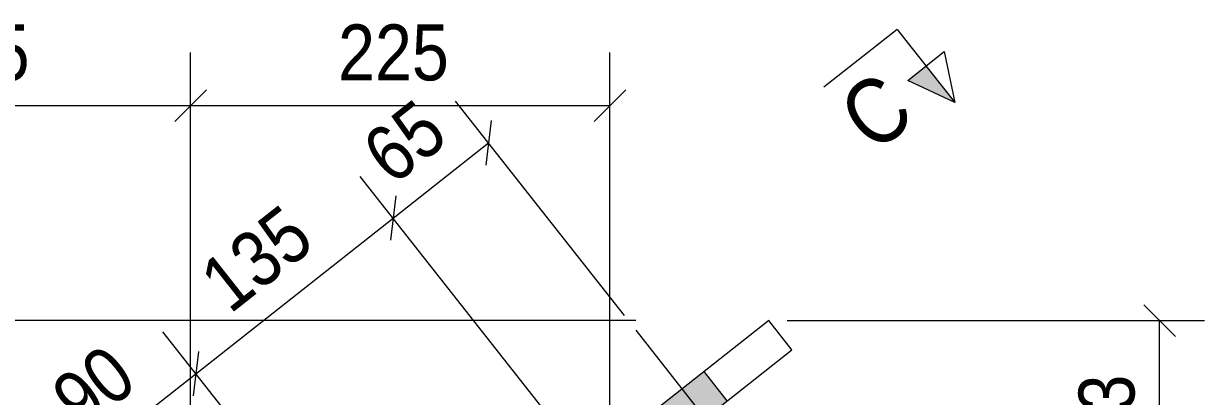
# Model space of a CAD drawing. Header units: millimetres. Extents: x 2 to 579, y 1 to 825.
# Drawn here: x 258.4 to 321.8, y 718.3 to 738.3 of the extents above; entities that cross this region are included whole.
import ezdxf

# ---------------------------------------------------------------- set-up
doc = ezdxf.new("R2010")
doc.units = ezdxf.units.MM
doc.linetypes.add('XKITLINE00', pattern=[0])
for name, color, linetype, lineweight in [('Bolt', 3, 'Continuous', 0), ('Dimensions', 7, 'Continuous', 0), ('Part', 2, 'Continuous', 0), ('Section', 6, 'Continuous', 0)]:
    doc.layers.add(name, color=color, linetype=linetype, lineweight=lineweight)
doc.styles.add('ARIAL', font='ARIAL.TTF')

# ---------------------------------------------------------------- blocks, each defined once
blk = doc.blocks.new('*A7')
at = {"layer": 'Bolt'}
blk.add_hatch(color=3, dxfattribs=at).paths.add_polyline_path([(293.842, 716.201), (292.604, 717.771), (294.96, 719.629), (296.198, 718.058)], flags=17)
blk.add_hatch(color=3, dxfattribs=at).paths.add_polyline_path([(293.842, 716.201), (292.604, 717.771), (294.96, 719.629), (296.198, 718.058)], flags=17)
at = {"layer": 'Bolt', "color": 3, "linetype": 'XKITLINE00', "lineweight": 0}
for p, q in [((296.258, 715.559), (291.306, 721.841)), ((296.258, 715.559), (291.306, 721.841)), ((296.198, 718.058), (294.96, 719.629)), ((296.198, 718.058), (294.96, 719.629))]:
    blk.add_line(p, q, dxfattribs=at)
blk = doc.blocks.new('*A11')
at = {"layer": 'Part', "color": 2, "linetype": 'XKITLINE00', "lineweight": 0}
for p, q in [((298.419, 722.356), (193.971, 640.015)), ((299.658, 720.785), (298.419, 722.356)), ((195.209, 638.444), (299.658, 720.785))]:
    blk.add_line(p, q, dxfattribs=at)
blk = doc.blocks.new('*A59')
at = {"layer": 'Dimensions', "color": 7, "linetype": 'XKITLINE00', "lineweight": 0}
for p, q in [((289.281, 713.878), (276.498, 730.094)), ((278.403, 729.047), (278.121, 726.664)), ((267.676, 719.51), (278.262, 727.856)), ((274.98, 710.245), (265.911, 721.748)), ((267.817, 720.702), (267.535, 718.318))]:
    blk.add_line(p, q, dxfattribs=at)
at = {"layer": 'Dimensions', "color": 3}
for p in [(278.262, 727.856), (267.676, 719.51)]:
    blk.add_point(p, dxfattribs=at)
at = {"layer": 'Dimensions', "color": 3, "style": 'ARIAL', "width": 0.85}
blk.add_text('135', height=3, rotation=38.25066, dxfattribs=at).set_placement((269.512, 722.677))
blk = doc.blocks.new('*A60')
at = {"layer": 'Dimensions', "color": 7, "linetype": 'XKITLINE00', "lineweight": 0}
for p, q in [((290.687, 722.627), (281.618, 734.13)), ((283.523, 733.084), (283.241, 730.7)), ((278.262, 727.856), (283.382, 731.892)), ((289.281, 713.878), (276.498, 730.094)), ((278.403, 729.047), (278.121, 726.664))]:
    blk.add_line(p, q, dxfattribs=at)
at = {"layer": 'Dimensions', "color": 3}
for p in [(283.382, 731.892), (278.262, 727.856)]:
    blk.add_point(p, dxfattribs=at)
at = {"layer": 'Dimensions', "color": 3, "style": 'ARIAL', "width": 0.85}
blk.add_text('65', height=3, rotation=38.25066, dxfattribs=at).set_placement((278.239, 729.556))
blk = doc.blocks.new('*A62')
at = {"layer": 'Dimensions', "color": 7, "linetype": 'XKITLINE00', "lineweight": 0}
for p, q in [((244.9, 678.617), (244.9, 736.744)), ((267.4, 696.355), (267.4, 736.744)), ((245.749, 734.742), (244.051, 733.045)), ((268.249, 734.742), (266.551, 733.045)), ((244.9, 733.894), (267.4, 733.894))]:
    blk.add_line(p, q, dxfattribs=at)
at = {"layer": 'Dimensions', "color": 3}
for p in [(244.9, 733.894), (267.4, 733.894)]:
    blk.add_point(p, dxfattribs=at)
at = {"layer": 'Dimensions', "color": 3, "style": 'ARIAL', "width": 0.85}
blk.add_text('225', height=3, dxfattribs=at).set_placement((252.812, 735.244))
blk = doc.blocks.new('*A63')
at = {"layer": 'Dimensions', "color": 7, "linetype": 'XKITLINE00', "lineweight": 0}
for p, q in [((267.4, 696.355), (267.4, 736.744)), ((289.9, 714.093), (289.9, 736.744)), ((268.249, 734.742), (266.551, 733.045)), ((290.749, 734.742), (289.051, 733.045)), ((267.4, 733.894), (289.9, 733.894))]:
    blk.add_line(p, q, dxfattribs=at)
at = {"layer": 'Dimensions', "color": 3}
for p in [(267.4, 733.894), (289.9, 733.894)]:
    blk.add_point(p, dxfattribs=at)
at = {"layer": 'Dimensions', "color": 3, "style": 'ARIAL', "width": 0.85}
blk.add_text('225', height=3, dxfattribs=at).set_placement((275.312, 735.244))
blk = doc.blocks.new('*A64')
at = {"layer": 'Dimensions', "color": 7, "linetype": 'XKITLINE00', "lineweight": 0}
blk.add_line((291.298, 722.356), (136.55, 722.356), dxfattribs=at)
blk = doc.blocks.new('*A67')
at = {"layer": 'Dimensions', "color": 7, "linetype": 'XKITLINE00', "lineweight": 0}
for p, q in [((318.551, 723.204), (320.249, 721.507)), ((299.419, 722.356), (321.8, 722.356)), ((319.4, 713.093), (319.4, 722.356)), ((318.551, 713.941), (320.249, 712.244)), ((290.9, 713.093), (321.8, 713.093))]:
    blk.add_line(p, q, dxfattribs=at)
at = {"layer": 'Dimensions', "color": 3}
for p in [(319.4, 722.356), (319.4, 713.093)]:
    blk.add_point(p, dxfattribs=at)
at = {"layer": 'Dimensions', "color": 3, "style": 'ARIAL', "width": 0.85}
blk.add_text('93', height=3, rotation=90.00021, dxfattribs=at).set_placement((318.05, 715.499))
blk = doc.blocks.new('*A92')
at = {"layer": 'Section'}
blk.add_hatch(color=3, dxfattribs=at).paths.add_polyline_path([(306.86, 736.014), (308.408, 734.05), (305.878, 735.24)], flags=17)
at = {"layer": 'Section', "color": 1, "linetype": 'XKITLINE00', "lineweight": 0}
for q in [(301.386, 734.881), (308.408, 734.05)]:
    blk.add_line((305.312, 737.977), q, dxfattribs=at)
at = {"layer": 'Section', "color": 3, "linetype": 'XKITLINE00', "lineweight": 0}
for p, q in [((305.878, 735.24), (307.842, 736.788)), ((307.842, 736.788), (308.408, 734.05)), ((308.408, 734.05), (305.878, 735.24))]:
    blk.add_line(p, q, dxfattribs=at)
at = {"layer": 'Section', "color": 7, "style": 'ARIAL', "width": 0.85}
blk.add_text('C', height=3.5, rotation=38.25066, dxfattribs=at).set_placement((304.077, 731.273))
blk = doc.blocks.new('*A95')
at = {"layer": 'Dimensions', "color": 7, "linetype": 'XKITLINE00', "lineweight": 0}
for p, q in [((274.98, 710.245), (265.911, 721.748)), ((267.817, 720.702), (267.535, 718.318)), ((260.608, 713.938), (267.676, 719.51)), ((267.912, 704.673), (258.844, 716.176)), ((260.749, 715.13), (260.467, 712.747))]:
    blk.add_line(p, q, dxfattribs=at)
at = {"layer": 'Dimensions', "color": 3}
for p in [(267.676, 719.51), (260.608, 713.938)]:
    blk.add_point(p, dxfattribs=at)
at = {"layer": 'Dimensions', "color": 3, "style": 'ARIAL', "width": 0.85}
blk.add_text('90', height=3, rotation=38.25066, dxfattribs=at).set_placement((261.559, 716.407))

msp = doc.modelspace()

# ---------------------------------------------------------------- block references
at = {"lineweight": 0}
for name in ['*A62', '*A63', '*A92', '*A60', '*A59', '*A64', '*A67', '*A11', '*A7', '*A95']:
    msp.add_blockref(name, (0, 0), dxfattribs=at)

doc.saveas('drawing.dxf')
